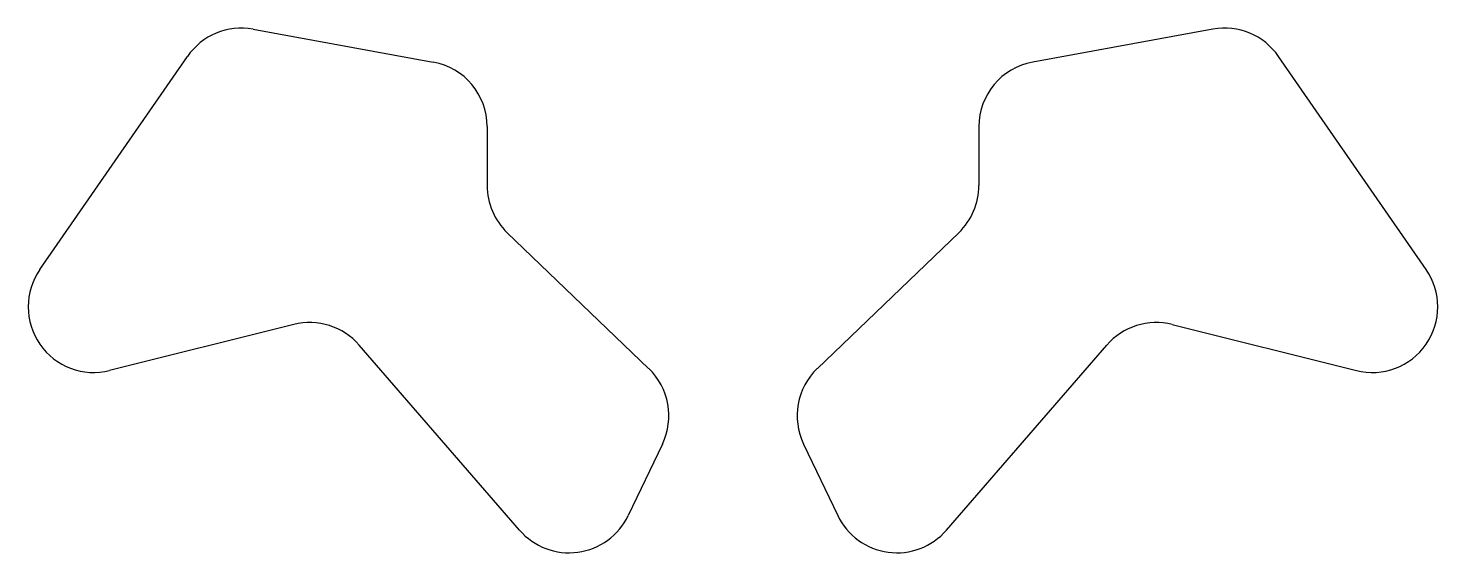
# Model space of a CAD drawing. Header units: millimetres. Extents: x 30 to 460, y -215 to -55.
import ezdxf

# ---------------------------------------------------------------- set-up
doc = ezdxf.new("R2010")
doc.units = ezdxf.units.MM

msp = doc.modelspace()

# ---------------------------------------------------------------- linework, layer by layer
for p, q in [((98.58, -55.32), (153.58, -65.32)), ((391.42, -55.32), (336.42, -65.32)), ((33.56, -128.62), (78.56, -63.62)), ((456.44, -128.62), (411.44, -63.62)), ((170, -85), (170, -102.95)), ((320, -85), (320, -102.95)), ((176.15, -117.38), (219.27, -158.77)), ((313.85, -117.38), (270.73, -158.77)), ((111.01, -145.36), (54.85, -159.4)), ((378.99, -145.36), (435.15, -159.4)), ((179.89, -208.1), (130.98, -151.67)), ((310.11, -208.1), (359.02, -151.67)), ((223.47, -181.83), (213.04, -203.63)), ((266.53, -181.83), (276.96, -203.63))]:
    msp.add_line(p, q)
for centre, start, end in [((95, -75), 439.6952, 145.3048), ((395, -75), 34.6952, 100.3048), ((150, -85), 360, 79.6952), ((340, -85), 100.3048, 180), ((190, -102.95), 180, 226.1744), ((300, -102.95), 313.8256, 0), ((50, -140), 145.3048, 284.0362), ((440, -140), 255.9638, 394.6952), ((115.86, -164.76), 40.9144, 104.0362), ((374.14, -164.76), 75.9638, 139.0856), ((205.43, -173.2), 334.444, 46.1744), ((284.57, -173.2), 133.8256, 205.556), ((195, -195), 220.9144, 334.444), ((295, -195), 205.556, 319.0856)]:
    msp.add_arc(centre, 20, start, end)

doc.saveas('drawing.dxf')
